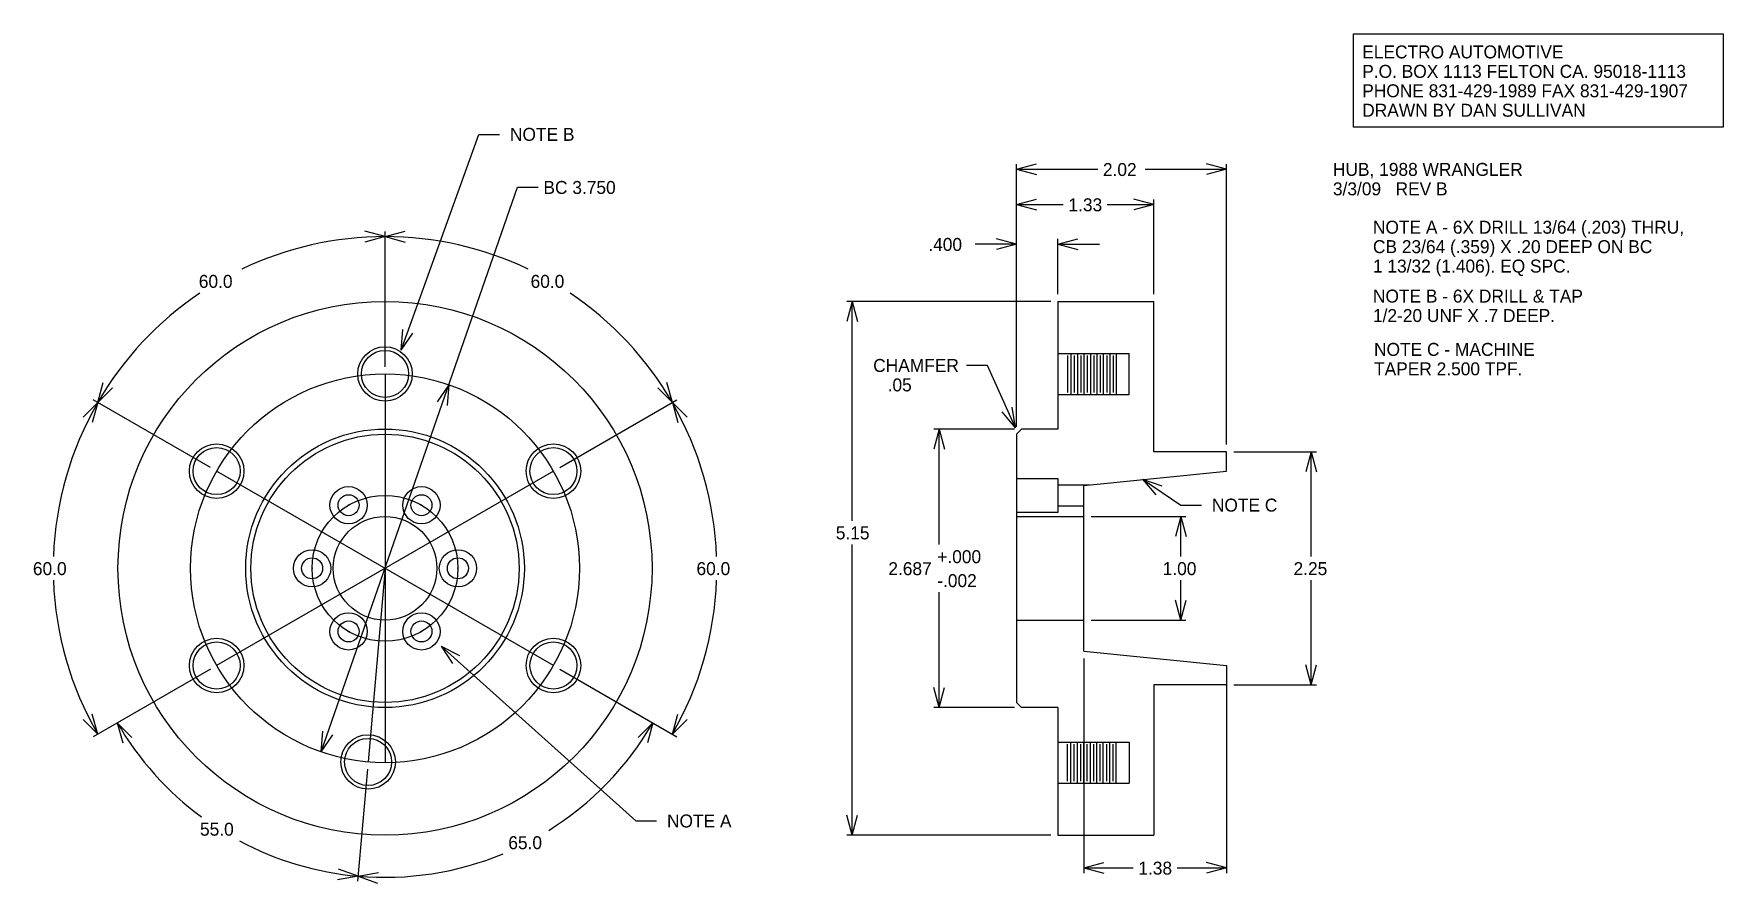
# Model space of a CAD drawing. Extents: x -3.4 to 12.9, y -3.1 to 5.1.
import ezdxf

# ---------------------------------------------------------------- set-up
doc = ezdxf.new("R2010")
doc.units = 0

msp = doc.modelspace()

# ---------------------------------------------------------------- linework, layer by layer
at = {"layer": 'CENTER', "color": 7, "linetype": 'CONTINUOUS'}
for p, q in [((6.510871, 2.008534), (7.198371, 2.008534)), ((6.604372, 1.991034), (6.604372, 1.632035)), ((6.635871, 2.008534), (6.635871, 1.614535)), ((6.667121, 1.991034), (6.667121, 1.632035)), ((6.698371, 2.008534), (6.698371, 1.614535)), ((6.729871, 1.991034), (6.729871, 1.632035)), ((6.760871, 2.008534), (6.760871, 1.614535)), ((6.792621, 1.991034), (6.792621, 1.632035)), ((6.823371, 2.008534), (6.823371, 1.614535)), ((6.855371, 1.991034), (6.855371, 1.632035)), ((6.885871, 2.008534), (6.885871, 1.614535)), ((6.918121, 1.991034), (6.918121, 1.632035)), ((6.948371, 2.008534), (6.948371, 1.614535)), ((6.980871, 1.991034), (6.980871, 1.632035)), ((7.010871, 2.008534), (7.010871, 1.614535)), ((7.043621, 1.991034), (7.043621, 1.632035)), ((7.073371, 2.008534), (7.073371, 1.614535)), ((7.198371, 1.614535), (7.198371, 2.008534)), ((0.021563, 1.811536), (0.021563, -1.938464)), ((6.510871, 1.614535), (7.198371, 1.614535)), ((1.64536, 0.874036), (-1.602235, -1.000964)), ((1.64536, -1.000964), (-1.602235, 0.874036)), ((6.510871, -1.741464), (7.198371, -1.741464)), ((6.604372, -2.117963), (6.604372, -1.758964)), ((6.635871, -2.135463), (6.635871, -1.741464)), ((6.667121, -2.117963), (6.667121, -1.758964)), ((6.698371, -2.135463), (6.698371, -1.741464)), ((6.729871, -2.117963), (6.729871, -1.758964)), ((6.760871, -2.135463), (6.760871, -1.741464)), ((6.792621, -2.117963), (6.792621, -1.758964)), ((6.823371, -2.135463), (6.823371, -1.741464)), ((6.855371, -2.117963), (6.855371, -1.758964)), ((6.885871, -2.135463), (6.885871, -1.741464)), ((6.918121, -2.117963), (6.918121, -1.758964)), ((6.948371, -2.135463), (6.948371, -1.741464)), ((6.980871, -2.117963), (6.980871, -1.758964)), ((7.010871, -2.135463), (7.010871, -1.741464)), ((7.043621, -2.117963), (7.043621, -1.758964)), ((7.073371, -2.135463), (7.073371, -1.741464)), ((7.198371, -1.741464), (7.198371, -2.135463)), ((6.510871, -2.135463), (7.198371, -2.135463))]:
    msp.add_line(p, q, dxfattribs=at)
at = {"layer": 'CENTER', "color": 1, "linetype": 'CONTINUOUS'}
msp.add_line((0.021563, -0.063464), (-0.141854, -1.931329), dxfattribs=at)
at = {"layer": 'DIM', "color": 7, "linetype": 'CONTINUOUS'}
for p, q in [((9.359513, 5.09298), (12.925965, 5.09298)), ((9.359513, 4.192995), (9.359513, 5.09298)), ((12.925965, 5.09298), (12.925965, 4.192995)), ((12.925965, 4.192995), (9.359513, 4.192995))]:
    msp.add_line(p, q, dxfattribs=at)
at = {"layer": 'DIM', "color": 1, "linetype": 'CONTINUOUS'}
for p, q in [((0.175936, 2.041401), (0.926373, 4.122715)), ((0.926373, 4.122715), (1.126373, 4.122715)), ((6.110871, 3.786521), (6.304057, 3.838285)), ((6.110871, 1.300036), (6.110871, 3.836521)), ((6.110871, 3.786521), (6.304057, 3.734758)), ((6.110871, 3.786521), (6.894307, 3.786521)), ((7.352436, 3.786521), (8.135871, 3.786521)), ((8.135871, 3.786521), (7.942686, 3.838285)), ((8.135871, 3.786521), (7.942686, 3.734758)), ((8.135871, 1.131536), (8.135871, 3.836521)), ((-0.593817, -1.834603), (1.29911, 3.613474)), ((1.29911, 3.613474), (1.49911, 3.613474)), ((6.110871, 3.445073), (6.304057, 3.496837)), ((6.110871, 1.300036), (6.110871, 3.495073)), ((6.110871, 3.445073), (6.304057, 3.393309)), ((6.110871, 3.445073), (6.562148, 3.445073)), ((6.984594, 3.445073), (7.435871, 3.445073)), ((7.435871, 3.445073), (7.242686, 3.496837)), ((7.435871, 3.445073), (7.242686, 3.393309)), ((7.435871, 2.581536), (7.435871, 3.495073)), ((0.021563, 3.136045), (-0.171623, 3.187808)), ((0.021563, 3.136045), (-0.171623, 3.084281)), ((0.021563, 3.136045), (0.214748, 3.187808)), ((0.021563, 1.881536), (0.021563, 3.186045)), ((0.021563, 1.881536), (0.021563, 3.186045)), ((0.021563, 3.136045), (0.214748, 3.084281)), ((6.110871, 3.063652), (5.917686, 3.115416)), ((6.110871, 1.300036), (6.110871, 3.113652)), ((6.510871, 3.063652), (6.704057, 3.115416)), ((6.510871, 2.581536), (6.510871, 3.113652)), ((6.110871, 3.063652), (5.710871, 3.063652)), ((6.110871, 3.063652), (5.917686, 3.011888)), ((6.510871, 3.063652), (6.704057, 3.011888)), ((6.510871, 3.063652), (6.910871, 3.063652)), ((4.525891, 2.511536), (4.474127, 2.318351)), ((6.440871, 2.511536), (4.475891, 2.511536)), ((4.525891, 2.511536), (4.577655, 2.318351)), ((4.525891, 0.394141), (4.525891, 2.511536)), ((0.175936, 2.041401), (0.192766, 2.240692)), ((0.175936, 2.041401), (0.290157, 2.205577)), ((5.829823, 1.893375), (5.629823, 1.893375)), ((6.099908, 1.2923), (5.829823, 1.893375)), ((-2.749294, 1.53629), (-2.69753, 1.729475)), ((-2.749294, 1.53629), (-2.607872, 1.677712)), ((0.636943, 1.707674), (0.524642, 1.542179)), ((0.636943, 1.707674), (0.622435, 1.508201)), ((2.792419, 1.53629), (2.650997, 1.677712)), ((2.792419, 1.53629), (2.740655, 1.729475)), ((-2.749294, 1.53629), (-2.890715, 1.394869)), ((-2.749294, 1.53629), (-2.801057, 1.343105)), ((-1.662857, 0.909036), (-2.792595, 1.56129)), ((-1.662857, 0.909036), (-2.792595, 1.56129)), ((1.705982, 0.909036), (2.83572, 1.56129)), ((1.705982, 0.909036), (2.83572, 1.56129)), ((2.792419, 1.53629), (2.93384, 1.394869)), ((2.792419, 1.53629), (2.844182, 1.343105)), ((6.099908, 1.2923), (6.067945, 1.489729)), ((6.099908, 1.2923), (5.973513, 1.447297)), ((5.364848, 1.280036), (5.313084, 1.086851)), ((6.090871, 1.280036), (5.314848, 1.280036)), ((5.364848, 1.280036), (5.416612, 1.086851)), ((5.364848, 0.167227), (5.364848, 1.280036)), ((8.205871, 1.061536), (9.003173, 1.061536)), ((8.953173, 1.061536), (8.901409, 0.868351)), ((8.953173, 1.061536), (9.004937, 0.868351)), ((8.953173, 0.052118), (8.953173, 1.061536)), ((7.324886, 0.797982), (7.513743, 0.732157)), ((7.324886, 0.797982), (7.455529, 0.646548)), ((7.324886, 0.797982), (7.694951, 0.546338)), ((7.694951, 0.546338), (7.894951, 0.546338)), ((6.830871, 0.436536), (7.744951, 0.436536)), ((7.694951, 0.436536), (7.643187, 0.243351)), ((7.694951, 0.436536), (7.746715, 0.243351)), ((7.694951, 0.051888), (7.694951, 0.436536)), ((4.525891, -2.638464), (4.525891, 0.165642)), ((5.364848, -1.406964), (5.364848, -0.294642)), ((7.694951, -0.563464), (7.694951, -0.178816)), ((8.953173, -1.188465), (8.953173, -0.179047)), ((7.694951, -0.563464), (7.643187, -0.370279)), ((7.694951, -0.563464), (7.746715, -0.370279)), ((6.830871, -0.563464), (7.744951, -0.563464)), ((0.563006, -0.815061), (0.741342, -0.905594)), ((0.563006, -0.815061), (0.672183, -0.982633)), ((0.563006, -0.815061), (2.440844, -2.500813)), ((6.760871, -0.933465), (6.760871, -3.0026)), ((-1.662857, -1.035964), (-2.792595, -1.688219)), ((-1.662857, -1.035964), (-2.603086, -1.578806)), ((1.705982, -1.035964), (2.83572, -1.688219)), ((1.705982, -1.035964), (2.646211, -1.578806)), ((8.135871, -1.070964), (8.135871, -3.0026)), ((8.953173, -1.188465), (8.901409, -0.99528)), ((8.953173, -1.188465), (9.004937, -0.99528)), ((5.364848, -1.406964), (5.313084, -1.213779)), ((5.364848, -1.406964), (5.416612, -1.213779)), ((8.205871, -1.188465), (9.003173, -1.188465)), ((6.090871, -1.406964), (5.314848, -1.406964)), ((-2.749294, -1.663219), (-2.890715, -1.521797)), ((-2.749294, -1.663219), (-2.801057, -1.470034)), ((-2.559784, -1.553806), (-2.418363, -1.695227)), ((-2.559784, -1.553806), (-2.50802, -1.746991)), ((2.602909, -1.553806), (2.461488, -1.695227)), ((2.602909, -1.553806), (2.551146, -1.746991)), ((2.792419, -1.663219), (2.844182, -1.470034)), ((2.792419, -1.663219), (2.93384, -1.521797)), ((-0.593817, -1.834603), (-0.57931, -1.63513)), ((-0.593817, -1.834603), (-0.481517, -1.669108)), ((-0.147955, -2.001063), (-0.242579, -3.082614)), ((-0.147955, -2.001063), (-0.242579, -3.082614)), ((2.440844, -2.500813), (2.640844, -2.500813)), ((4.525891, -2.638464), (4.474127, -2.445279)), ((4.525891, -2.638464), (4.577655, -2.445279)), ((6.440871, -2.638464), (4.475891, -2.638464)), ((6.760871, -2.9526), (6.954057, -2.900836)), ((8.135871, -2.9526), (7.942686, -2.900836)), ((-0.238221, -3.032804), (-0.435183, -3.067534)), ((-0.238221, -3.032804), (-0.42616, -2.9644)), ((-0.238221, -3.032804), (-0.04126, -2.998075)), ((-0.238221, -3.032804), (-0.050283, -3.101209)), ((6.760871, -2.9526), (6.954057, -3.004364)), ((6.760871, -2.9526), (7.235813, -2.9526)), ((7.66093, -2.9526), (8.135871, -2.9526)), ((8.135871, -2.9526), (7.942686, -3.004364))]:
    msp.add_line(p, q, dxfattribs=at)
at = {"layer": 'DIM', "color": 7, "linetype": 'CONTINUOUS'}
msp.add_circle((-0.141854, -1.931329), 0.263, dxfattribs=at)
at = {"layer": 'DIM', "color": 1, "linetype": 'CONTINUOUS'}
for radius, start, end in [(3.199509, 90, 115.567369), (3.199509, 64.432631, 90), (3.199509, 123.904103, 150), (3.199509, 30, 56.095897), (3.199509, 150, 177.933864), (3.199509, 2.066136, 30), (3.199509, 182.066136, 210), (3.199509, 330, 357.933864), (2.980683, 210, 233.580478), (2.980683, 301.971569, 330), (2.980683, 241.895678, 265), (2.980683, 265, 292.462072)]:
    msp.add_arc((0.021563, -0.063464), radius, start, end, dxfattribs=at)
at = {"layer": 'HUB', "color": 7, "linetype": 'CONTINUOUS'}
for p, q in [((6.510871, 2.511536), (6.510871, 1.280036)), ((6.510871, 2.511536), (7.435871, 2.511536)), ((7.435871, 1.061536), (7.435871, 2.511536)), ((6.160871, 1.280036), (6.110871, 1.230036)), ((6.110871, 1.230036), (6.110871, -1.356964)), ((6.510871, 1.280036), (6.160871, 1.280036)), ((8.135871, 1.061536), (7.435871, 1.061536)), ((8.135871, 0.874036), (8.135871, 1.061536)), ((6.760871, 0.736536), (8.135871, 0.874036)), ((6.110871, 0.803535), (6.510871, 0.803535)), ((6.510871, 0.803535), (6.510871, 0.475536)), ((6.510871, 0.742109), (6.816595, 0.742109)), ((6.760871, -0.863465), (6.760871, 0.736536)), ((6.510871, 0.539008), (6.760871, 0.539008)), ((6.510871, 0.475536), (6.110871, 0.475536)), ((6.110871, 0.436536), (6.760871, 0.436536)), ((6.110871, -0.563464), (6.760871, -0.563464)), ((6.760871, -0.863465), (8.135871, -1.000964)), ((8.135871, -1.000964), (8.135871, -1.188464)), ((8.135871, -1.188465), (7.435871, -1.188465)), ((7.435871, -1.188465), (7.435871, -2.638464)), ((6.160871, -1.406964), (6.110871, -1.356964)), ((6.510871, -1.406964), (6.160871, -1.406964)), ((6.510871, -1.406964), (6.510871, -2.638464)), ((6.510871, -2.638464), (7.435871, -2.638464))]:
    msp.add_line(p, q, dxfattribs=at)
for centre, radius in [((0.021563, -0.063464), 2.575), ((0.021563, 1.811536), 0.263), ((0.021563, 1.811536), 0.227), ((0.021563, -0.063464), 1.875), ((0.021563, -0.063464), 1.3435), ((0.021563, -0.063464), 1.3435), ((0.021563, -0.063464), 1.293344), ((-1.602235, 0.874036), 0.263), ((-1.602235, 0.874036), 0.227), ((1.64536, 0.874036), 0.263), ((1.64536, 0.874036), 0.227), ((-0.329938, 0.545352), 0.179499), ((0.373062, 0.545352), 0.1795), ((0.021563, -0.063464), 0.703001), ((-0.329938, 0.545352), 0.1015), ((0.373062, 0.545352), 0.101499), ((0.021563, -0.063464), 0.5), ((-0.681438, -0.063464), 0.1795), ((-0.681438, -0.063464), 0.1015), ((0.724563, -0.063462), 0.1795), ((0.724563, -0.063462), 0.1015), ((-0.329937, -0.67228), 0.1795), ((-0.329937, -0.67228), 0.101499), ((0.373063, -0.672279), 0.179501), ((0.373063, -0.672279), 0.1015), ((-1.602235, -1.000964), 0.263), ((-1.602235, -1.000964), 0.227), ((1.64536, -1.000964), 0.263), ((1.64536, -1.000964), 0.227), ((-0.141854, -1.931329), 0.227)]:
    msp.add_circle(centre, radius, dxfattribs=at)
at = {"layer": 'HUB', "color": 7}
for p in [(-0.329938, 0.545352), (0.373062, 0.545352), (-0.681438, -0.063464), (0.021563, -0.063464), (0.724563, -0.063462), (-0.329937, -0.67228), (0.373063, -0.672279)]:
    msp.add_point(p, dxfattribs=at)

# ---------------------------------------------------------------- texts
at = {"layer": 'DIM', "color": 7}
for s, p in [('ELECTRO AUTOMOTIVE', (9.444879, 4.855485)), ('P.O. BOX 1113 FELTON CA. 95018-1113', (9.444879, 4.667985)), ('PHONE 831-429-1989 FAX 831-429-1907', (9.444879, 4.480484)), ('DRAWN BY DAN SULLIVAN', (9.444879, 4.292984)), ('HUB, 1988 WRANGLER', (9.162413, 3.722113)), ('3/3/09   REV B', (9.162413, 3.534613)), ('NOTE A - 6X DRILL 13/64 (.203) THRU, ', (9.548288, 3.164571)), ('CB 23/64 (.359) X .20 DEEP ON BC', (9.548288, 2.977071)), ('1 13/32 (1.406). EQ SPC.', (9.548288, 2.78957)), ('NOTE B - 6X DRILL & TAP', (9.548288, 2.499913)), ('1/2-20 UNF X .7 DEEP.', (9.548288, 2.312412)), ('NOTE C - MACHINE', (9.558829, 1.985865)), ('TAPER 2.500 TPF.', (9.558829, 1.798366))]:
    msp.add_text(s, height=0.125, dxfattribs=at).set_placement(p)
at = {"layer": 'DIM', "color": 1}
for s, p in [('NOTE B', (1.226373, 4.060217)), ('2.02', (6.944307, 3.720938)), ('BC 3.750', (1.54911, 3.548122)), ('1.33', (6.612148, 3.380823)), ('.400', (5.260657, 2.998301)), ('60.0', (-1.774103, 2.642041)), ('60.0', (1.425406, 2.642041)), ('CHAMFER', (4.729061, 1.830876)), ('   .05', (4.729061, 1.643376)), ('NOTE C', (7.994952, 0.483839)), ('5.15', (4.368537, 0.215642)), ('+.000', (5.346958, -0.013707)), ('60.0', (-3.373858, -0.128816)), ('60.0', (3.02516, -0.128816)), ('2.687', (4.875142, -0.129291)), ('-.002', (5.346958, -0.244873)), ('1.00', (7.520757, -0.128816)), ('2.25', (8.782529, -0.129047)), ('NOTE A', (2.740844, -2.563313)), ('55.0', (-1.762541, -2.642698)), ('65.0', (1.210397, -2.772714)), ('1.38', (7.285813, -3.018104))]:
    msp.add_text(s, height=0.125, dxfattribs=at).set_placement(p)

doc.saveas('drawing.dxf')
